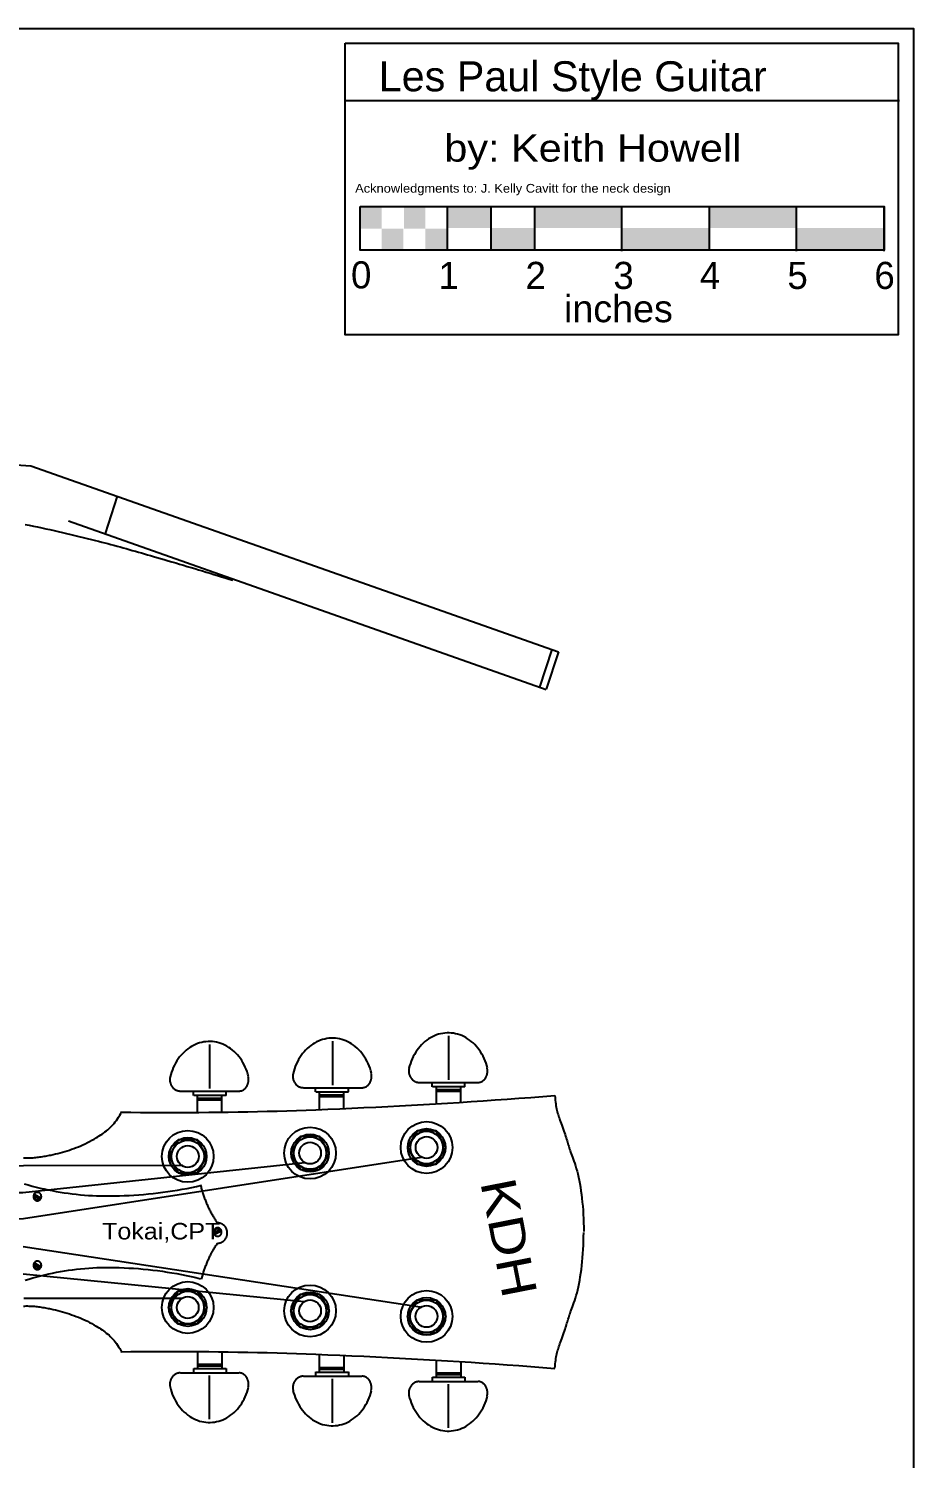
# Model space of a CAD drawing. Extents: x 38 to 1158, y 110 to 906.
# Drawn here: x 900.5 to 1158.1, y 490.2 to 906.1 of the extents above; entities that cross this region are included whole.
import ezdxf
from ezdxf.enums import TextEntityAlignment as Align

# ---------------------------------------------------------------- set-up
doc = ezdxf.new("R2010")
doc.units = 0
for name, color, linetype in [('Body', 7, 'CONTINUOUS'), ('BORDER', 7, 'CONTINUOUS'), ('NECK', 7, 'CONTINUOUS')]:
    doc.layers.add(name, color=color, linetype=linetype)

# ---------------------------------------------------------------- blocks, each defined once
blk = doc.blocks.new('*E43')
at = {"layer": 'NECK', "color": 7, "linetype": 'CONTINUOUS'}
blk.add_lwpolyline([(933.915959, 282.367374), (934.307107, 282.350897), (934.700103, 282.342326), (935.094742, 282.341352), (935.490819, 282.347667), (935.888128, 282.360963), (936.286464, 282.380933), (936.685621, 282.407268), (937.085395, 282.439661), (937.48558, 282.477803), (937.88597, 282.521387), (938.28636, 282.570105), (938.686545, 282.623648), (939.08632, 282.681708), (939.485478, 282.743979), (939.883816, 282.810151), (940.281127, 282.879917), (940.677206, 282.952969), (941.071848, 283.028998), (941.464847, 283.107698), (941.855999, 283.188759), (942.53943, 283.337111), (943.220701, 283.494183), (943.899767, 283.660318), (944.576585, 283.83586), (945.25111, 284.021152), (945.923298, 284.216536), (946.593106, 284.422357), (947.260488, 284.638957), (947.925402, 284.866679), (948.587802, 285.105867), (949.247646, 285.356864), (949.904888, 285.620013), (950.559485, 285.895657), (951.211393, 286.18414), (951.860568, 286.485804), (952.506965, 286.800993), (953.15054, 287.13005), (953.791251, 287.473319), (954.429051, 287.831142), (955.063898, 288.203862), (955.506927, 288.472957), (955.943469, 288.745372), (956.373361, 289.022567), (956.796438, 289.306002), (957.212537, 289.597137), (957.621494, 289.897431), (958.023147, 290.208345), (958.417331, 290.531338), (958.803882, 290.86787), (959.182638, 291.2194), (959.553434, 291.58739), (959.916108, 291.973298), (960.270494, 292.378584), (960.616431, 292.804709), (960.953754, 293.253131), (961.2823, 293.725312), (961.601904, 294.22271), (961.912404, 294.746786), (962.213637, 295.298999), (962.505437, 295.880809)], dxfattribs=at)
blk = doc.blocks.new('*E44')
at = {"layer": 'NECK', "color": 7, "linetype": 'CONTINUOUS'}
blk.add_lwpolyline([(1088.625607, 300.462385), (1088.670329, 299.791167), (1088.721247, 299.170677), (1088.778644, 298.595678), (1088.842807, 298.060935), (1088.914019, 297.561212), (1088.992566, 297.091271), (1089.078732, 296.645878), (1089.172802, 296.219796), (1089.275061, 295.807788), (1089.385794, 295.404619), (1089.505286, 295.005053), (1089.633821, 294.603853), (1089.771684, 294.195784), (1089.91916, 293.775608), (1090.076535, 293.338091), (1090.244092, 292.877995), (1090.422116, 292.390086), (1090.610893, 291.869125), (1090.810707, 291.309879), (1091.021843, 290.707109), (1091.214234, 290.14642), (1091.391759, 289.619265), (1091.556255, 289.121729), (1091.70956, 288.649897), (1091.853511, 288.199853), (1091.989945, 287.767682), (1092.120701, 287.34947), (1092.247614, 286.9413), (1092.372523, 286.539259), (1092.497265, 286.13943), (1092.623677, 285.737899), (1092.753597, 285.33075), (1092.888862, 284.914069), (1093.03131, 284.48394), (1093.182777, 284.036448), (1093.345101, 283.567678), (1093.52012, 283.073714), (1093.709671, 282.550643), (1093.915591, 281.994548), (1094.139718, 281.401514), (1094.371217, 280.76157), (1094.598604, 280.065989), (1094.820993, 279.317315), (1095.037497, 278.518094), (1095.247227, 277.670869), (1095.449298, 276.778187), (1095.642821, 275.84259), (1095.826909, 274.866625), (1096.000675, 273.852836), (1096.163231, 272.803768), (1096.313691, 271.721965), (1096.451167, 270.609972), (1096.574772, 269.470335), (1096.683618, 268.305597), (1096.776818, 267.118303), (1096.853485, 265.910999), (1096.912732, 264.686228), (1096.953671, 263.446536), (1096.975414, 262.194468), (1096.977076, 260.932568)], dxfattribs=at)
blk = doc.blocks.new('*E45')
at = {"layer": 'NECK', "color": 7, "linetype": 'CONTINUOUS'}
blk.add_lwpolyline([(962.28113, 295.646418), (965.117291, 295.620565), (967.954391, 295.60036), (970.792313, 295.585953), (973.630942, 295.577491), (976.470162, 295.575122), (979.309857, 295.578995), (982.149911, 295.589257), (984.990209, 295.606057), (987.830634, 295.629542), (990.671071, 295.659861), (993.511405, 295.697162), (996.351518, 295.741592), (999.191296, 295.793301), (1002.030622, 295.852436), (1004.869381, 295.919145), (1007.707457, 295.993576), (1010.544733, 296.075878), (1013.381096, 296.166198), (1016.216427, 296.264685), (1019.050612, 296.371486), (1022.52889, 296.511247), (1026.006937, 296.657989), (1029.484734, 296.811712), (1032.962257, 296.972415), (1036.439486, 297.140096), (1039.9164, 297.314753), (1043.392976, 297.496386), (1046.869193, 297.684993), (1050.345031, 297.880573), (1053.820466, 298.083124), (1057.295479, 298.292646), (1060.770047, 298.509137), (1064.244149, 298.732596), (1067.717763, 298.963022), (1071.190869, 299.200412), (1074.663444, 299.444767), (1078.135467, 299.696084), (1081.606916, 299.954362), (1085.077771, 300.219601), (1088.54801, 300.491798)], dxfattribs=at)
blk = doc.blocks.new('*E46')
at = {"layer": 'NECK', "color": 7, "linetype": 'CONTINUOUS'}
blk.add_lwpolyline([(933.909889, 239.242873), (934.301037, 239.259353), (934.694033, 239.267928), (935.088672, 239.268904), (935.484749, 239.26259), (935.882058, 239.249295), (936.280394, 239.229326), (936.679551, 239.20299), (937.079325, 239.170597), (937.479509, 239.132455), (937.879899, 239.08887), (938.280289, 239.040151), (938.680475, 238.986607), (939.080249, 238.928545), (939.479408, 238.866274), (939.877745, 238.8001), (940.275056, 238.730333), (940.671136, 238.65728), (941.065778, 238.58125), (941.458777, 238.50255), (941.849929, 238.421488), (942.53336, 238.273136), (943.214631, 238.116064), (943.893697, 237.949928), (944.570515, 237.774387), (945.24504, 237.589095), (945.917228, 237.393711), (946.587035, 237.187891), (947.254418, 236.971292), (947.919331, 236.74357), (948.581732, 236.504383), (949.241575, 236.253387), (949.898817, 235.99024), (950.553414, 235.714597), (951.205322, 235.426116), (951.854497, 235.124454), (952.500894, 234.809267), (953.144469, 234.480212), (953.78518, 234.136947), (954.42298, 233.779127), (955.057827, 233.40641), (955.500859, 233.137316), (955.937403, 232.864901), (956.367295, 232.587705), (956.790373, 232.304269), (957.206473, 232.013134), (957.615431, 231.712838), (958.017084, 231.401923), (958.411267, 231.078928), (958.797819, 230.742394), (959.176574, 230.390862), (959.547369, 230.02287), (959.910042, 229.63696), (960.264428, 229.231671), (960.610364, 228.805545), (960.947686, 228.357121), (961.276231, 227.884939), (961.595835, 227.387539), (961.906335, 226.863462), (962.207567, 226.311249), (962.499367, 225.729438)], dxfattribs=at)
blk = doc.blocks.new('*E47')
at = {"layer": 'NECK', "color": 7, "linetype": 'CONTINUOUS'}
blk.add_lwpolyline([(1088.619536, 221.147888), (1088.664258, 221.819102), (1088.715176, 222.439589), (1088.772573, 223.014585), (1088.836735, 223.549326), (1088.907947, 224.049047), (1088.986494, 224.518986), (1089.072659, 224.964378), (1089.166729, 225.390459), (1089.268988, 225.802466), (1089.37972, 226.205634), (1089.49921, 226.605201), (1089.627744, 227.006401), (1089.765606, 227.414472), (1089.913081, 227.834648), (1090.070453, 228.272167), (1090.238008, 228.732265), (1090.41603, 229.220177), (1090.604804, 229.741141), (1090.804615, 230.300391), (1091.015747, 230.903164), (1091.208134, 231.463852), (1091.385655, 231.991005), (1091.55015, 232.48854), (1091.703454, 232.960371), (1091.847405, 233.410414), (1091.98384, 233.842583), (1092.114597, 234.260794), (1092.241512, 234.668961), (1092.366424, 235.071001), (1092.491169, 235.470828), (1092.617585, 235.872358), (1092.747508, 236.279505), (1092.882776, 236.696185), (1093.025227, 237.126313), (1093.176697, 237.573803), (1093.339025, 238.042572), (1093.514046, 238.536535), (1093.703599, 239.059606), (1093.90952, 239.6157), (1094.133647, 240.208734), (1094.365145, 240.848678), (1094.592533, 241.544259), (1094.814922, 242.292932), (1095.031426, 243.092154), (1095.241156, 243.939378), (1095.443227, 244.832061), (1095.636749, 245.767657), (1095.820837, 246.743622), (1095.994603, 247.757411), (1096.15716, 248.806479), (1096.30762, 249.888282), (1096.445096, 251.000275), (1096.568701, 252.139913), (1096.677547, 253.304651), (1096.770747, 254.491944), (1096.847414, 255.699249), (1096.906661, 256.924019), (1096.9476, 258.163711), (1096.969343, 259.415779), (1096.971005, 260.677679)], dxfattribs=at)
blk = doc.blocks.new('*E48')
at = {"layer": 'NECK', "color": 7, "linetype": 'CONTINUOUS'}
blk.add_lwpolyline([(962.275059, 225.963829), (965.11122, 225.989682), (967.94832, 226.009887), (970.786242, 226.024295), (973.624871, 226.032758), (976.464091, 226.035128), (979.303787, 226.031257), (982.143841, 226.020996), (984.984139, 226.004198), (987.824564, 225.980714), (990.665001, 225.950396), (993.505335, 225.913096), (996.345448, 225.868666), (999.185226, 225.816958), (1002.024552, 225.757823), (1004.863311, 225.691113), (1007.701387, 225.616681), (1010.538663, 225.534378), (1013.375026, 225.444055), (1016.210357, 225.345566), (1019.044542, 225.238761), (1022.522819, 225.098996), (1026.000867, 224.95225), (1029.478663, 224.798524), (1032.956186, 224.63782), (1036.433415, 224.470138), (1039.910328, 224.29548), (1043.386904, 224.113847), (1046.863121, 223.925241), (1050.338957, 223.729662), (1053.814392, 223.527111), (1057.289404, 223.31759), (1060.763971, 223.101101), (1064.238071, 222.877644), (1067.711684, 222.64722), (1071.184787, 222.409831), (1074.65736, 222.165478), (1078.129381, 221.914162), (1081.600827, 221.655884), (1085.071679, 221.390646), (1088.541914, 221.118449)], dxfattribs=at)
blk = doc.blocks.new('*E50')
at = {"layer": 'NECK', "color": 7, "linetype": 'CONTINUOUS'}
blk.add_lwpolyline([(934.128354, 274.822838), (935.273805, 274.490026), (936.423671, 274.173378), (937.577678, 273.872936), (938.735551, 273.588742), (939.897016, 273.320836), (941.0618, 273.06926), (942.229627, 272.834056), (943.400225, 272.615264), (944.573318, 272.412927), (945.748632, 272.227085), (946.925894, 272.05778), (948.104828, 271.905053), (949.285162, 271.768946), (950.466621, 271.6495), (951.64893, 271.546757), (952.831815, 271.460757), (954.015003, 271.391543), (955.198219, 271.339155), (956.381189, 271.303635), (957.563639, 271.285024), (958.976744, 271.281329), (960.390495, 271.294467), (961.80466, 271.324415), (963.21901, 271.371146), (964.633315, 271.434634), (966.047344, 271.514855), (967.460868, 271.611783), (968.873657, 271.725393), (970.28548, 271.855658), (971.696107, 272.002555), (973.105308, 272.166057), (974.512853, 272.346139), (975.918512, 272.542775), (977.322055, 272.755941), (978.723251, 272.98561), (980.121871, 273.231758), (981.517685, 273.494359), (982.910462, 273.773387), (984.299972, 274.068817), (985.685985, 274.380624)], dxfattribs=at)
blk = doc.blocks.new('*E51')
at = {"layer": 'NECK', "color": 7, "linetype": 'CONTINUOUS'}
blk.add_lwpolyline([(985.783064, 247.073566), (985.856099, 247.363343), (985.931642, 247.652524), (986.009682, 247.941075), (986.090207, 248.228964), (986.173207, 248.516156), (986.258668, 248.802618), (986.346581, 249.088314), (986.436933, 249.373213), (986.529713, 249.657279), (986.624909, 249.94048), (986.72251, 250.222781), (986.822505, 250.504148), (986.924881, 250.784548), (987.029628, 251.063947), (987.136733, 251.34231), (987.246186, 251.619605), (987.357975, 251.895798), (987.472088, 252.170854), (987.588514, 252.444739), (987.707241, 252.717421), (987.820457, 252.971159), (987.936043, 253.223848), (988.053983, 253.475455), (988.174257, 253.725946), (988.296847, 253.975289), (988.421734, 254.22345), (988.5489, 254.470396), (988.678328, 254.716093), (988.809997, 254.96051), (988.94389, 255.203611), (989.079989, 255.445366), (989.218275, 255.685739), (989.35873, 255.924698), (989.501335, 256.162209), (989.646071, 256.398241), (989.792922, 256.632758), (989.941867, 256.865729), (990.092889, 257.09712), (990.245969, 257.326898), (990.401089, 257.555029)], dxfattribs=at)
blk = doc.blocks.new('*E52')
at = {"layer": 'NECK', "color": 7, "linetype": 'CONTINUOUS'}
blk.add_lwpolyline([(934.370695, 246.749437), (935.504689, 247.100115), (936.643055, 247.433761), (937.785519, 247.750332), (938.931811, 248.049782), (940.08166, 248.332069), (941.234793, 248.59715), (942.390941, 248.84498), (943.54983, 249.075516), (944.71119, 249.288714), (945.874749, 249.484531), (947.040236, 249.662923), (948.20738, 249.823847), (949.375908, 249.967259), (950.54555, 250.093115), (951.716035, 250.201372), (952.88709, 250.291986), (954.058444, 250.364913), (955.229826, 250.420111), (956.400965, 250.457535), (957.571589, 250.477141), (958.970559, 250.481031), (960.370168, 250.467185), (961.770187, 250.435628), (963.170389, 250.386388), (964.570547, 250.319492), (965.970432, 250.234965), (967.369817, 250.132836), (968.768473, 250.013129), (970.166173, 249.875873), (971.56269, 249.721094), (972.957795, 249.548818), (974.35126, 249.359073), (975.742859, 249.151884), (977.132362, 248.927279), (978.519542, 248.685285), (979.904172, 248.425927), (981.286024, 248.149233), (982.664869, 247.855229), (984.04048, 247.543943), (985.41263, 247.2154)], dxfattribs=at)
blk = doc.blocks.new('*E53')
at = {"layer": 'NECK', "color": 7, "linetype": 'CONTINUOUS'}
blk.add_lwpolyline([(985.422867, 274.448467), (985.500445, 274.143877), (985.580687, 273.839912), (985.663582, 273.536608), (985.749116, 273.234001), (985.837278, 272.932127), (985.928055, 272.63102), (986.021436, 272.330717), (986.117407, 272.031252), (986.215957, 271.732662), (986.317073, 271.434982), (986.420744, 271.138247), (986.526957, 270.842494), (986.635699, 270.547757), (986.746959, 270.254071), (986.860725, 269.961474), (986.976983, 269.669999), (987.095722, 269.379684), (987.21693, 269.090562), (987.340595, 268.80267), (987.466703, 268.516043), (987.586956, 268.249331), (987.709728, 267.983722), (987.834999, 267.719251), (987.96275, 267.455953), (988.092962, 267.193862), (988.225613, 266.933014), (988.360686, 266.673443), (988.49816, 266.415184), (988.638016, 266.158273), (988.780234, 265.902743), (988.924795, 265.64863), (989.07168, 265.395969), (989.220867, 265.144793), (989.372339, 264.89514), (989.526075, 264.647042), (989.682056, 264.400535), (989.840263, 264.155654), (990.000675, 263.912434), (990.163273, 263.670909), (990.328038, 263.431115)], dxfattribs=at)
blk = doc.blocks.new('*G85')
at = {"layer": 'NECK', "color": 7, "linetype": 'CONTINUOUS'}
for p, q in [((988.978619, 611.524907), (988.978619, 598.752822)), ((1022.731485, 613.056273), (1022.731485, 600.284213)), ((953.182094, 610.546677), (953.182094, 597.774592)), ((1014.264726, 599.507964), (1031.266724, 599.507964)), ((1018.043611, 598.294403), (1018.043611, 599.654725)), ((1027.565969, 598.294403), (1027.565969, 599.654725)), ((944.715309, 596.998368), (961.717307, 596.998368)), ((948.492416, 595.777669), (948.492416, 597.137992)), ((948.590816, 595.802358), (958.0148, 595.802358)), ((949.728609, 594.946327), (956.81371, 594.946327)), ((949.729599, 590.964522), (949.729599, 595.759762)), ((956.818816, 590.964522), (956.818816, 595.82565)), ((958.0148, 595.777669), (958.0148, 597.137992)), ((980.511834, 597.976598), (997.513832, 597.976598)), ((984.093132, 596.755874), (984.093132, 598.116222)), ((984.191532, 596.780588), (993.615516, 596.780588)), ((985.166155, 591.55591), (985.166155, 596.752013)), ((985.166181, 595.471117), (992.338734, 595.471117)), ((985.209894, 595.924557), (992.338734, 595.924557)), ((992.338734, 592.147298), (992.338734, 596.857703)), ((993.615516, 596.755874), (993.615516, 598.116222)), ((1018.14201, 598.319117), (1027.565969, 598.319117)), ((1019.225117, 593.3301), (1019.225117, 598.314316)), ((1019.225117, 597.463086), (1026.397696, 597.463086)), ((1019.225117, 597.009645), (1026.353957, 597.009645)), ((1026.353957, 593.724359), (1026.353957, 598.254195)), ((949.728609, 594.492886), (956.81371, 594.492886)), ((901.8903, 566.604855), (903.958723, 565.522053)), ((902.200561, 567.037976), (904.268984, 565.846893)), ((954.367817, 555.734315), (956.436241, 556.817701)), ((954.678078, 555.300966), (956.746502, 556.492683)), ((898.967445, 551.761933), (1014.486899, 534.217188)), ((901.8903, 546.59095), (903.958723, 545.508148)), ((902.200561, 547.024071), (904.268984, 545.832989)), ((898.967445, 543.876655), (980.777289, 535.794248)), ((899.164575, 536.779895), (945.293489, 536.779895)), ((949.723529, 521.102152), (949.723529, 516.306911)), ((956.812745, 521.102152), (956.812745, 516.241049)), ((985.160085, 520.510764), (985.160085, 515.31466)), ((948.486346, 516.28903), (948.486346, 514.928682)), ((948.584745, 516.264315), (958.008729, 516.264315)), ((949.722538, 517.573787), (956.80764, 517.573787)), ((949.722538, 517.120346), (956.80764, 517.120346)), ((958.008729, 516.28903), (958.008729, 514.928682)), ((985.16011, 516.595557), (992.332664, 516.595557)), ((985.203824, 516.142116), (992.332664, 516.142116)), ((992.332664, 519.919375), (992.332664, 515.208971)), ((1019.219046, 518.736574), (1019.219046, 513.752357)), ((1026.347887, 518.342315), (1026.347887, 513.812479)), ((944.709239, 515.068306), (961.711237, 515.068306)), ((953.176024, 501.519996), (953.176024, 514.292082)), ((980.505763, 514.090101), (997.507761, 514.090101)), ((984.087062, 515.310799), (984.087062, 513.950452)), ((984.185461, 515.286085), (993.609446, 515.286085)), ((988.972523, 500.541766), (988.972523, 513.313851)), ((993.609446, 515.310799), (993.609446, 513.950452)), ((1014.25863, 512.558709), (1031.260628, 512.558709)), ((1018.03754, 513.772271), (1018.03754, 512.411948)), ((1018.135914, 513.747556), (1027.559898, 513.747556)), ((1019.219046, 515.057053), (1026.347887, 515.057053)), ((1019.219046, 514.603587), (1026.3916, 514.603587)), ((1022.725415, 499.0104), (1022.725415, 511.78246)), ((1027.559898, 513.772271), (1027.559898, 512.411948))]:
    blk.add_line(p, q, dxfattribs=at)
for points in [[(1000.361395, 602.240724), (1000.163106, 602.953081), (999.934344, 603.651994), (999.675732, 604.335565), (999.387971, 605.001935), (999.071844, 605.649295), (998.72821, 606.275886), (998.358002, 606.880004), (997.962226, 607.460009), (997.541957, 608.014325), (997.098338, 608.541445), (996.632574, 609.039937), (996.14593, 609.508448), (995.639728, 609.945703), (995.115345, 610.350515), (994.574204, 610.721784), (994.017776, 611.058501), (993.447573, 611.359751), (992.865144, 611.624716), (992.272071, 611.852676), (991.669967, 612.043012), (991.060467, 612.195205), (990.445227, 612.308844), (989.825919, 612.383618), (989.204225, 612.419325), (988.581834, 612.415869), (987.960439, 612.373257), (987.341727, 612.291606), (986.727378, 612.171138), (986.119064, 612.01218), (985.518435, 611.815165), (984.927125, 611.580626), (984.346739, 611.309203), (983.778855, 611.001631), (983.225017, 610.658747), (982.686727, 610.281483), (982.16545, 609.870863), (981.662601, 609.428003), (981.179548, 608.954107), (980.717601, 608.450462), (980.278017, 607.918436), (979.86199, 607.359475), (979.47065, 606.775098), (979.10506, 606.166893), (978.766214, 605.536512), (978.455033, 604.885668), (978.172362, 604.216129), (977.918968, 603.529715), (977.695542, 602.82829), (977.502689, 602.11376)], [(1034.114287, 603.77209), (1033.915998, 604.484447), (1033.687236, 605.18336), (1033.428624, 605.866931), (1033.140863, 606.533301), (1032.824736, 607.180661), (1032.481102, 607.807252), (1032.110894, 608.41137), (1031.715118, 608.991375), (1031.294849, 609.545691), (1030.85123, 610.072811), (1030.385466, 610.571303), (1029.898822, 611.039814), (1029.39262, 611.477069), (1028.868237, 611.881881), (1028.327096, 612.25315), (1027.770668, 612.589867), (1027.200465, 612.891117), (1026.618036, 613.156082), (1026.024963, 613.384042), (1025.422859, 613.574378), (1024.813359, 613.726571), (1024.198119, 613.84021), (1023.578811, 613.914984), (1022.957117, 613.950691), (1022.334726, 613.947235), (1021.713331, 613.904623), (1021.094619, 613.822972), (1020.48027, 613.702504), (1019.871956, 613.543546), (1019.271327, 613.346531), (1018.680017, 613.111992), (1018.099631, 612.840569), (1017.531747, 612.532997), (1016.977909, 612.190113), (1016.439619, 611.812849), (1015.918342, 611.402229), (1015.415493, 610.959369), (1014.93244, 610.485473), (1014.470493, 609.981828), (1014.030909, 609.449802), (1013.614882, 608.890841), (1013.223542, 608.306464), (1012.857952, 607.698259), (1012.519106, 607.067878), (1012.207925, 606.417034), (1011.925254, 605.747495), (1011.67186, 605.061081), (1011.448434, 604.359656), (1011.255581, 603.645126)], [(964.56487, 601.262494), (964.366581, 601.974851), (964.137819, 602.673764), (963.879207, 603.357335), (963.591446, 604.023705), (963.275319, 604.671065), (962.931685, 605.297656), (962.561477, 605.901774), (962.165701, 606.481779), (961.745432, 607.036095), (961.301813, 607.563215), (960.836049, 608.061707), (960.349405, 608.530218), (959.843203, 608.967473), (959.31882, 609.372285), (958.777679, 609.743554), (958.221251, 610.080271), (957.651048, 610.381521), (957.068619, 610.646486), (956.475546, 610.874446), (955.873442, 611.064782), (955.263942, 611.216975), (954.648702, 611.330614), (954.029394, 611.405388), (953.4077, 611.441095), (952.785309, 611.437639), (952.163914, 611.395027), (951.545202, 611.313376), (950.930853, 611.192908), (950.322539, 611.03395), (949.72191, 610.836935), (949.1306, 610.602396), (948.550214, 610.330973), (947.98233, 610.023401), (947.428492, 609.680517), (946.890202, 609.303253), (946.368925, 608.892633), (945.866076, 608.449773), (945.383023, 607.975877), (944.921076, 607.472232), (944.481492, 606.940206), (944.065465, 606.381245), (943.674125, 605.796868), (943.308535, 605.188663), (942.969689, 604.558282), (942.658508, 603.907438), (942.375837, 603.237899), (942.122443, 602.551485), (941.899017, 601.85006), (941.706164, 601.13553)], [(1011.298568, 603.706252), (1011.261574, 603.538024), (1011.232732, 603.367924), (1011.212121, 603.196419), (1011.199798, 603.023978), (1011.195795, 602.851073), (1011.200124, 602.678177), (1011.212774, 602.505764), (1011.233709, 602.334305), (1011.262872, 602.16427), (1011.300183, 601.996124), (1011.345541, 601.830328), (1011.398821, 601.667336), (1011.459877, 601.507593), (1011.528542, 601.351537), (1011.604628, 601.199595), (1011.687927, 601.052182), (1011.778211, 600.909704), (1011.875233, 600.772549), (1011.978727, 600.641092), (1012.088409, 600.515695), (1012.203981, 600.396699), (1012.325124, 600.284432), (1012.451508, 600.179199), (1012.582787, 600.08129), (1012.718601, 599.990972), (1012.858578, 599.908492), (1013.002336, 599.834076), (1013.14948, 599.767928), (1013.299609, 599.710229), (1013.452311, 599.661137), (1013.607168, 599.620786), (1013.763756, 599.589287), (1013.921647, 599.566726), (1014.080408, 599.553165), (1014.239605, 599.54864)], [(1031.376934, 599.53914), (1031.520128, 599.543665), (1031.66293, 599.557226), (1031.804949, 599.579787), (1031.945797, 599.611286), (1032.085088, 599.651637), (1032.22244, 599.700729), (1032.357477, 599.758428), (1032.489831, 599.824576), (1032.619138, 599.898992), (1032.745045, 599.981471), (1032.867207, 600.07179), (1032.985289, 600.169699), (1033.098969, 600.274932), (1033.207935, 600.387199), (1033.311889, 600.506195), (1033.410546, 600.631592), (1033.503636, 600.763049), (1033.590905, 600.900204), (1033.672114, 601.042682), (1033.747039, 601.190095), (1033.815477, 601.342037), (1033.87724, 601.498093), (1033.932159, 601.657836), (1033.980083, 601.820828), (1034.020881, 601.986624), (1034.054442, 602.15477), (1034.080674, 602.324805), (1034.099504, 602.496264), (1034.110882, 602.668677), (1034.114776, 602.841573), (1034.111176, 603.014478), (1034.100091, 603.186919), (1034.081552, 603.358424), (1034.05561, 603.528524), (1034.022334, 603.696752)], [(941.749152, 601.196656), (941.712158, 601.028428), (941.683316, 600.858328), (941.662705, 600.686823), (941.650382, 600.514382), (941.646379, 600.341477), (941.650708, 600.168581), (941.663358, 599.996168), (941.684293, 599.824709), (941.713456, 599.654674), (941.750767, 599.486528), (941.796125, 599.320732), (941.849405, 599.15774), (941.910461, 598.997997), (941.979126, 598.841941), (942.055212, 598.689999), (942.138511, 598.542586), (942.228795, 598.400108), (942.325817, 598.262953), (942.429311, 598.131496), (942.538993, 598.006099), (942.654565, 597.887103), (942.775708, 597.774836), (942.902092, 597.669603), (943.033371, 597.571694), (943.169185, 597.481376), (943.309162, 597.398896), (943.45292, 597.32448), (943.600064, 597.258332), (943.750193, 597.200633), (943.902895, 597.151541), (944.057752, 597.11119), (944.21434, 597.079691), (944.372231, 597.05713), (944.530992, 597.043569), (944.690189, 597.039044)], [(961.827543, 597.029519), (961.970737, 597.034044), (962.113539, 597.047605), (962.255558, 597.070166), (962.396406, 597.101665), (962.535697, 597.142016), (962.673049, 597.191108), (962.808086, 597.248807), (962.94044, 597.314955), (963.069747, 597.389371), (963.195654, 597.47185), (963.317816, 597.562169), (963.435898, 597.660078), (963.549578, 597.765311), (963.658544, 597.877578), (963.762498, 597.996574), (963.861155, 598.121971), (963.954245, 598.253428), (964.041514, 598.390583), (964.122723, 598.533061), (964.197648, 598.680474), (964.266086, 598.832416), (964.327849, 598.988472), (964.382768, 599.148215), (964.430692, 599.311207), (964.47149, 599.477003), (964.505051, 599.645149), (964.531283, 599.815184), (964.550113, 599.986643), (964.561491, 600.159056), (964.565385, 600.331952), (964.561785, 600.504857), (964.5507, 600.677298), (964.532161, 600.848803), (964.506219, 601.018903), (964.472943, 601.187131)], [(977.545676, 602.174886), (977.508682, 602.006658), (977.47984, 601.836558), (977.459229, 601.665053), (977.446906, 601.492612), (977.442903, 601.319707), (977.447232, 601.146811), (977.459882, 600.974398), (977.480817, 600.802939), (977.50998, 600.632904), (977.547291, 600.464758), (977.592649, 600.298962), (977.645929, 600.13597), (977.706985, 599.976227), (977.77565, 599.820171), (977.851736, 599.668229), (977.935035, 599.520816), (978.025319, 599.378338), (978.122341, 599.241183), (978.225835, 599.109726), (978.335517, 598.984329), (978.451089, 598.865333), (978.572232, 598.753066), (978.698616, 598.647833), (978.829895, 598.549924), (978.965709, 598.459606), (979.105686, 598.377126), (979.249444, 598.30271), (979.396588, 598.236562), (979.546717, 598.178863), (979.699419, 598.129771), (979.854276, 598.08942), (980.010864, 598.057921), (980.168755, 598.03536), (980.327516, 598.021799), (980.486713, 598.017274)], [(997.624043, 598.007749), (997.767237, 598.012274), (997.910039, 598.025835), (998.052058, 598.048396), (998.192906, 598.079895), (998.332197, 598.120246), (998.469549, 598.169338), (998.604586, 598.227037), (998.73694, 598.293185), (998.866247, 598.367601), (998.992154, 598.45008), (999.114316, 598.540399), (999.232398, 598.638308), (999.346078, 598.743541), (999.455044, 598.855808), (999.558998, 598.974804), (999.657655, 599.100201), (999.750745, 599.231658), (999.838014, 599.368813), (999.919223, 599.511291), (999.994148, 599.658704), (1000.062586, 599.810646), (1000.124349, 599.966702), (1000.179268, 600.126445), (1000.227192, 600.289437), (1000.26799, 600.455233), (1000.301551, 600.623379), (1000.327783, 600.793414), (1000.346613, 600.964873), (1000.357991, 601.137286), (1000.361885, 601.310182), (1000.358285, 601.483087), (1000.3472, 601.655528), (1000.328661, 601.827033), (1000.302719, 601.997133), (1000.269443, 602.165361)], [(893.861715, 567.553697), (898.829422, 567.553697), (980.974419, 576.247609)], [(894.098265, 559.747261), (899.065997, 559.983811), (1014.881158, 577.82467)], [(894.098265, 575.123558), (899.065997, 575.360108), (945.293489, 575.459092)], [(902.102849, 566.280676), (902.109412, 566.230665), (902.118441, 566.181077), (902.12991, 566.132045), (902.143789, 566.0837), (902.16004, 566.036173), (902.17862, 565.989591), (902.199479, 565.944079), (902.222561, 565.899758), (902.247804, 565.856749), (902.27514, 565.815166), (902.304496, 565.77512), (902.335794, 565.73672), (902.368949, 565.700069), (902.403872, 565.665264), (902.44047, 565.632399), (902.478644, 565.601562), (902.518292, 565.572837), (902.559307, 565.546299), (902.60158, 565.522021), (902.644997, 565.500068), (902.689442, 565.480498), (902.734795, 565.463363), (902.780934, 565.448711), (902.827736, 565.43658), (902.875076, 565.427002), (902.922825, 565.420004), (902.970857, 565.415604), (903.019042, 565.413815), (903.067251, 565.41464), (903.115354, 565.418077), (903.163223, 565.424118), (903.210728, 565.432746), (903.257744, 565.443939), (903.304142, 565.457665), (903.3498, 565.473888), (903.394594, 565.492565)], [(955.532382, 552.775118), (955.677578, 552.77743), (955.822466, 552.787595), (955.966659, 552.805586), (956.109773, 552.831356), (956.251425, 552.864835), (956.391237, 552.905934), (956.528836, 552.954543), (956.663855, 553.010532), (956.795932, 553.073753), (956.924716, 553.144035), (957.049863, 553.221193), (957.171037, 553.305018), (957.287917, 553.395288), (957.40019, 553.491763), (957.507556, 553.594183), (957.609728, 553.702276), (957.706434, 553.815753), (957.797416, 553.934311), (957.88243, 554.057634), (957.96125, 554.185392), (958.033665, 554.317244), (958.099481, 554.452839), (958.158524, 554.591814), (958.210636, 554.733799), (958.255677, 554.878413), (958.293527, 555.025272), (958.324085, 555.173982), (958.34727, 555.324147), (958.363019, 555.475367), (958.371291, 555.627237), (958.372064, 555.779351), (958.365334, 555.931305), (958.351122, 556.082691), (958.329463, 556.233106), (958.300417, 556.382149), (958.26406, 556.529421), (958.22049, 556.674529), (958.169823, 556.817086), (958.112195, 556.956711), (958.047759, 557.093032), (957.976687, 557.225684), (957.899169, 557.354313), (957.815412, 557.478576), (957.725639, 557.598142), (957.630091, 557.71269), (957.529022, 557.821915), (957.422703, 557.925526), (957.311416, 558.023246), (957.19546, 558.114813), (957.075143, 558.199985), (956.950787, 558.278532), (956.822724, 558.350246), (956.691296, 558.414934), (956.556854, 558.472425), (956.419756, 558.522565), (956.280369, 558.565219), (956.139065, 558.600275), (955.996221, 558.627638), (955.852218, 558.647235), (955.707442, 558.659014), (955.562278, 558.662944)], [(955.872112, 556.847204), (955.827318, 556.865891), (955.78166, 556.882123), (955.735262, 556.895856), (955.688246, 556.907054), (955.640741, 556.915687), (955.592872, 556.921731), (955.544769, 556.925171), (955.49656, 556.925996), (955.448375, 556.924205), (955.400343, 556.919803), (955.352594, 556.912802), (955.305254, 556.903219), (955.258452, 556.891081), (955.212313, 556.876421), (955.16696, 556.859278), (955.122515, 556.839697), (955.079098, 556.817732), (955.036825, 556.793441), (954.99581, 556.76689), (954.956162, 556.738149), (954.917988, 556.707297), (954.88139, 556.674414), (954.846467, 556.639591), (954.813312, 556.60292), (954.782014, 556.5645), (954.752658, 556.524433), (954.725322, 556.482828), (954.700079, 556.439796), (954.676997, 556.395452), (954.656138, 556.349916), (954.637558, 556.303309), (954.621307, 556.255757), (954.607428, 556.207387), (954.595959, 556.158329), (954.58693, 556.108715), (954.580367, 556.058677)], [(902.102849, 546.266772), (902.109412, 546.216761), (902.118441, 546.167173), (902.12991, 546.118141), (902.143789, 546.069796), (902.16004, 546.022269), (902.17862, 545.975687), (902.199479, 545.930175), (902.222561, 545.885854), (902.247804, 545.842845), (902.27514, 545.801262), (902.304496, 545.761216), (902.335794, 545.722816), (902.368949, 545.686165), (902.403872, 545.65136), (902.44047, 545.618495), (902.478644, 545.587658), (902.518292, 545.558933), (902.559307, 545.532395), (902.60158, 545.508117), (902.644997, 545.486164), (902.689442, 545.466594), (902.734795, 545.449459), (902.780934, 545.434807), (902.827736, 545.422676), (902.875076, 545.413098), (902.922825, 545.4061), (902.970857, 545.4017), (903.019042, 545.399911), (903.067251, 545.400736), (903.115354, 545.404173), (903.163223, 545.410214), (903.210728, 545.418842), (903.257744, 545.430035), (903.304142, 545.443761), (903.3498, 545.459984), (903.394594, 545.478661)], [(944.684118, 515.027629), (944.524921, 515.023105), (944.36616, 515.009543), (944.208269, 514.986982), (944.051681, 514.955483), (943.896824, 514.915132), (943.744122, 514.86604), (943.593994, 514.808341), (943.446849, 514.742193), (943.303091, 514.667778), (943.163114, 514.585298), (943.0273, 514.49498), (942.896021, 514.39707), (942.769637, 514.291838), (942.648494, 514.17957), (942.532922, 514.060574), (942.42324, 513.935177), (942.319746, 513.803721), (942.222724, 513.666566), (942.13244, 513.524087), (942.049141, 513.376675), (941.973055, 513.224733), (941.90439, 513.068676), (941.843334, 512.908933), (941.790054, 512.745941), (941.744696, 512.580145), (941.707385, 512.411999), (941.678222, 512.241964), (941.657287, 512.070506), (941.644637, 511.898092), (941.640308, 511.725196), (941.644311, 511.552291), (941.656634, 511.37985), (941.677245, 511.208345), (941.706087, 511.038246), (941.743081, 510.870017)], [(964.466873, 510.879542), (964.500149, 511.047771), (964.526091, 511.21787), (964.54463, 511.389375), (964.555715, 511.561816), (964.559315, 511.734721), (964.555421, 511.907617), (964.544043, 512.080031), (964.525213, 512.251489), (964.498981, 512.421524), (964.46542, 512.58967), (964.424622, 512.755466), (964.376698, 512.918459), (964.321779, 513.078202), (964.260016, 513.234258), (964.191578, 513.3862), (964.116653, 513.533612), (964.035444, 513.676091), (963.948175, 513.813246), (963.855085, 513.944702), (963.756427, 514.070099), (963.652474, 514.189095), (963.543508, 514.301363), (963.429828, 514.406595), (963.311746, 514.504505), (963.189584, 514.594823), (963.063677, 514.677303), (962.93437, 514.751718), (962.802016, 514.817866), (962.666979, 514.875565), (962.529627, 514.924657), (962.390336, 514.965008), (962.249488, 514.996507), (962.107469, 515.019068), (961.964667, 515.03263), (961.821473, 515.037154)], [(980.480643, 514.049424), (980.321446, 514.0449), (980.162685, 514.031338), (980.004794, 514.008777), (979.848206, 513.977278), (979.693349, 513.936927), (979.540647, 513.887835), (979.390519, 513.830136), (979.243374, 513.763988), (979.099616, 513.689573), (978.959639, 513.607093), (978.823825, 513.516775), (978.692546, 513.418865), (978.566162, 513.313633), (978.445019, 513.201365), (978.329447, 513.082369), (978.219765, 512.956972), (978.116271, 512.825516), (978.019249, 512.688361), (977.928965, 512.545882), (977.845666, 512.39847), (977.76958, 512.246528), (977.700915, 512.090471), (977.639859, 511.930728), (977.586579, 511.767736), (977.541221, 511.60194), (977.50391, 511.433794), (977.474747, 511.263759), (977.453812, 511.092301), (977.441162, 510.919887), (977.436833, 510.746991), (977.440836, 510.574086), (977.453159, 510.401645), (977.47377, 510.23014), (977.502612, 510.060041), (977.539606, 509.891812)], [(1000.263372, 509.901312), (1000.296648, 510.069541), (1000.32259, 510.23964), (1000.341129, 510.411145), (1000.352214, 510.583586), (1000.355814, 510.756491), (1000.35192, 510.929387), (1000.340542, 511.101801), (1000.321712, 511.273259), (1000.29548, 511.443294), (1000.261919, 511.61144), (1000.221121, 511.777236), (1000.173197, 511.940229), (1000.118278, 512.099972), (1000.056515, 512.256028), (999.988077, 512.40797), (999.913152, 512.555382), (999.831943, 512.697861), (999.744674, 512.835016), (999.651584, 512.966472), (999.552926, 513.091869), (999.448973, 513.210865), (999.340007, 513.323133), (999.226327, 513.428365), (999.108245, 513.526275), (998.986083, 513.616593), (998.860176, 513.699073), (998.730869, 513.773488), (998.598515, 513.839636), (998.463478, 513.897335), (998.326126, 513.946427), (998.186835, 513.986778), (998.045987, 514.018277), (997.903968, 514.040838), (997.761166, 514.0544), (997.617972, 514.058924)], [(1014.233509, 512.518033), (1014.074312, 512.513509), (1013.915551, 512.499947), (1013.75766, 512.477386), (1013.601072, 512.445887), (1013.446215, 512.405536), (1013.293513, 512.356444), (1013.143385, 512.298745), (1012.99624, 512.232597), (1012.852482, 512.158182), (1012.712505, 512.075702), (1012.576691, 511.985384), (1012.445412, 511.887474), (1012.319028, 511.782242), (1012.197885, 511.669974), (1012.082313, 511.550978), (1011.972631, 511.425581), (1011.869137, 511.294125), (1011.772115, 511.15697), (1011.681831, 511.014491), (1011.598532, 510.867079), (1011.522446, 510.715137), (1011.453781, 510.55908), (1011.392725, 510.399337), (1011.339445, 510.236345), (1011.294087, 510.070549), (1011.256776, 509.902403), (1011.227613, 509.732368), (1011.206678, 509.56091), (1011.194028, 509.388496), (1011.189699, 509.2156), (1011.193702, 509.042695), (1011.206025, 508.870254), (1011.226636, 508.698749), (1011.255478, 508.52865), (1011.292472, 508.360421)], [(1034.016264, 508.369946), (1034.04954, 508.538175), (1034.075482, 508.708274), (1034.094021, 508.879779), (1034.105106, 509.05222), (1034.108706, 509.225125), (1034.104812, 509.398021), (1034.093434, 509.570435), (1034.074604, 509.741893), (1034.048372, 509.911928), (1034.014811, 510.080074), (1033.974013, 510.24587), (1033.926089, 510.408863), (1033.87117, 510.568606), (1033.809407, 510.724662), (1033.740969, 510.876604), (1033.666044, 511.024016), (1033.584835, 511.166495), (1033.497566, 511.30365), (1033.404476, 511.435106), (1033.305818, 511.560503), (1033.201865, 511.679499), (1033.092899, 511.791767), (1032.979219, 511.896999), (1032.861137, 511.994909), (1032.738975, 512.085227), (1032.613068, 512.167707), (1032.483761, 512.242122), (1032.351407, 512.30827), (1032.21637, 512.365969), (1032.079018, 512.415061), (1031.939727, 512.455412), (1031.798879, 512.486911), (1031.65686, 512.509472), (1031.514058, 512.523034), (1031.370864, 512.527558)], [(941.700094, 510.931143), (941.892947, 510.216613), (942.116373, 509.515189), (942.369767, 508.828774), (942.652438, 508.159235), (942.963619, 507.508391), (943.302465, 506.87801), (943.668055, 506.269805), (944.059395, 505.685428), (944.475422, 505.126467), (944.915006, 504.594442), (945.376953, 504.090796), (945.860006, 503.6169), (946.362855, 503.17404), (946.884132, 502.763421), (947.422422, 502.386156), (947.97626, 502.043272), (948.544144, 501.735701), (949.12453, 501.464277), (949.71584, 501.229739), (950.316469, 501.032723), (950.924783, 500.873765), (951.539132, 500.753297), (952.157844, 500.671646), (952.779239, 500.629035), (953.40163, 500.625578), (954.023324, 500.661285), (954.642632, 500.736059), (955.257872, 500.849698), (955.867372, 501.001892), (956.469476, 501.192227), (957.062549, 501.420187), (957.644978, 501.685152), (958.215181, 501.986402), (958.771609, 502.32312), (959.31275, 502.694388), (959.837133, 503.0992), (960.343335, 503.536456), (960.829979, 504.004966), (961.295743, 504.503458), (961.739362, 505.030579), (962.159631, 505.584894), (962.555407, 506.164899), (962.925615, 506.769018), (963.269249, 507.395608), (963.585376, 508.042968), (963.873137, 508.709339), (964.131749, 509.392909), (964.360511, 510.091822), (964.5588, 510.804179)], [(977.496618, 509.952938), (977.689471, 509.238408), (977.912897, 508.536984), (978.166291, 507.850569), (978.448962, 507.18103), (978.760143, 506.530186), (979.098989, 505.899805), (979.464579, 505.2916), (979.855919, 504.707223), (980.271946, 504.148262), (980.71153, 503.616237), (981.173477, 503.112591), (981.65653, 502.638695), (982.159379, 502.195835), (982.680656, 501.785216), (983.218946, 501.407951), (983.772784, 501.065067), (984.340668, 500.757496), (984.921054, 500.486072), (985.512364, 500.251534), (986.112993, 500.054518), (986.721307, 499.89556), (987.335656, 499.775092), (987.954368, 499.693441), (988.575763, 499.65083), (989.198154, 499.647373), (989.819848, 499.68308), (990.439156, 499.757854), (991.054396, 499.871493), (991.663896, 500.023687), (992.266, 500.214022), (992.859073, 500.441982), (993.441502, 500.706947), (994.011705, 501.008197), (994.568133, 501.344915), (995.109274, 501.716183), (995.633657, 502.120995), (996.139859, 502.558251), (996.626503, 503.026761), (997.092267, 503.525253), (997.535886, 504.052374), (997.956155, 504.606689), (998.351931, 505.186694), (998.722139, 505.790813), (999.065773, 506.417403), (999.3819, 507.064763), (999.669661, 507.731134), (999.928273, 508.414704), (1000.157035, 509.113617), (1000.355324, 509.825974)], [(1011.24951, 508.421547), (1011.442363, 507.707017), (1011.665789, 507.005593), (1011.919183, 506.319178), (1012.201854, 505.649639), (1012.513035, 504.998795), (1012.851881, 504.368414), (1013.217471, 503.760209), (1013.608811, 503.175832), (1014.024838, 502.616871), (1014.464422, 502.084846), (1014.926369, 501.5812), (1015.409422, 501.107304), (1015.912271, 500.664444), (1016.433548, 500.253825), (1016.971838, 499.87656), (1017.525676, 499.533676), (1018.09356, 499.226105), (1018.673946, 498.954681), (1019.265256, 498.720143), (1019.865885, 498.523127), (1020.474199, 498.364169), (1021.088548, 498.243701), (1021.70726, 498.16205), (1022.328655, 498.119439), (1022.951046, 498.115982), (1023.57274, 498.151689), (1024.192048, 498.226463), (1024.807288, 498.340102), (1025.416788, 498.492296), (1026.018892, 498.682631), (1026.611965, 498.910591), (1027.194394, 499.175556), (1027.764597, 499.476806), (1028.321025, 499.813524), (1028.862166, 500.184792), (1029.386549, 500.589604), (1029.892751, 501.02686), (1030.379395, 501.49537), (1030.845159, 501.993862), (1031.288778, 502.520983), (1031.709047, 503.075298), (1032.104823, 503.655303), (1032.475031, 504.259422), (1032.818665, 504.886012), (1033.134792, 505.533372), (1033.422553, 506.199743), (1033.681165, 506.883313), (1033.909927, 507.582226), (1034.108216, 508.294583)]]:
    blk.add_lwpolyline(points, dxfattribs=at)
for points in [[(952.429772, 578.009785), (949.648472, 582.827149), (944.085872, 582.827149), (941.304572, 578.009785), (944.085872, 573.192446), (949.648472, 573.192446), (952.429772, 578.009785), (952.429772, 578.009785)], [(988.030488, 578.988015), (985.249188, 583.805379), (979.686588, 583.805379), (976.905288, 578.988015), (979.686588, 574.170677), (985.249188, 574.170677), (988.030488, 578.988015), (988.030488, 578.988015)], [(1021.946676, 580.603125), (1019.165376, 585.420464), (1013.602776, 585.420464), (1010.821476, 580.603125), (1013.602776, 575.785761), (1019.165376, 575.785761), (1021.946676, 580.603125), (1021.946676, 580.603125)], [(904.249724, 566.334167), (904.24812, 566.398281), (904.243314, 566.46222), (904.235318, 566.525807), (904.224155, 566.588869), (904.209854, 566.651234), (904.192456, 566.712729), (904.172008, 566.773186), (904.148566, 566.832441), (904.122194, 566.890329), (904.092964, 566.946693), (904.060957, 567.001378), (904.02626, 567.054235), (903.988969, 567.105117), (903.949185, 567.153887), (903.907018, 567.20041), (903.862584, 567.244558), (903.816003, 567.286212), (903.767404, 567.325255), (903.71692, 567.361582), (903.664689, 567.395094), (903.610855, 567.425697), (903.555565, 567.453308), (903.49897, 567.477852), (903.441226, 567.499261), (903.382491, 567.517477), (903.322926, 567.532449), (903.262694, 567.544137), (903.20196, 567.552509), (903.140891, 567.557541), (903.079655, 567.55922), (903.018418, 567.557541), (902.957349, 567.552509), (902.896616, 567.544137), (902.836384, 567.532449), (902.776819, 567.517477), (902.718084, 567.499261), (902.66034, 567.477852), (902.603745, 567.453308), (902.548455, 567.425697), (902.49462, 567.395094), (902.44239, 567.361582), (902.391906, 567.325255), (902.343307, 567.286212), (902.296726, 567.244558), (902.252291, 567.20041), (902.210124, 567.153887), (902.17034, 567.105117), (902.133049, 567.054235), (902.098352, 567.001378), (902.066345, 566.946693), (902.037116, 566.890329), (902.010744, 566.832441), (901.987301, 566.773186), (901.966853, 566.712729), (901.949455, 566.651234), (901.935155, 566.588869), (901.923991, 566.525807), (901.915996, 566.46222), (901.911189, 566.398281), (901.909586, 566.334167), (901.911189, 566.270052), (901.915996, 566.206114), (901.923991, 566.142526), (901.935155, 566.079464), (901.949455, 566.0171), (901.966853, 565.955604), (901.987301, 565.895147), (902.010744, 565.835893), (902.037116, 565.778004), (902.066345, 565.72164), (902.098352, 565.666955), (902.133049, 565.614099), (902.17034, 565.563216), (902.210124, 565.514446), (902.252291, 565.467923), (902.296726, 565.423775), (902.343307, 565.382122), (902.391906, 565.343078), (902.44239, 565.306751), (902.49462, 565.27324), (902.548455, 565.242637), (902.603745, 565.215025), (902.66034, 565.190481), (902.718084, 565.169072), (902.776819, 565.150856), (902.836384, 565.135884), (902.896616, 565.124196), (902.957349, 565.115825), (903.018418, 565.110793), (903.079655, 565.109114), (903.140891, 565.110793), (903.20196, 565.115825), (903.262694, 565.124196), (903.322926, 565.135884), (903.382491, 565.150856), (903.441226, 565.169072), (903.49897, 565.190481), (903.555565, 565.215025), (903.610855, 565.242637), (903.664689, 565.27324), (903.71692, 565.306751), (903.767404, 565.343078), (903.816003, 565.382122), (903.862584, 565.423775), (903.907018, 565.467923), (903.949185, 565.514446), (903.988969, 565.563216), (904.02626, 565.614099), (904.060957, 565.666955), (904.092964, 565.72164), (904.122194, 565.778004), (904.148566, 565.835893), (904.172008, 565.895147), (904.192456, 565.955604), (904.209854, 566.0171), (904.224155, 566.079464), (904.235318, 566.142526), (904.243314, 566.206114), (904.24812, 566.270052), (904.249724, 566.334167), (904.249724, 566.334167)], [(956.727216, 556.005155), (956.725612, 556.069303), (956.720806, 556.133275), (956.71281, 556.196896), (956.701647, 556.259992), (956.687347, 556.322389), (956.669948, 556.383917), (956.6495, 556.444406), (956.626058, 556.503692), (956.599686, 556.561611), (956.570456, 556.618004), (956.538449, 556.672719), (956.503752, 556.725603), (956.466461, 556.776512), (956.426677, 556.825308), (956.38451, 556.871855), (956.340076, 556.916027), (956.293495, 556.957702), (956.244896, 556.996767), (956.194412, 557.033113), (956.142181, 557.066642), (956.088347, 557.097261), (956.033057, 557.124887), (955.976462, 557.149444), (955.918718, 557.170864), (955.859983, 557.18909), (955.800418, 557.20407), (955.740186, 557.215764), (955.679452, 557.22414), (955.618383, 557.229175), (955.557147, 557.230854), (955.49591, 557.229175), (955.434841, 557.22414), (955.374108, 557.215764), (955.313876, 557.20407), (955.254311, 557.18909), (955.195576, 557.170864), (955.137832, 557.149444), (955.081237, 557.124887), (955.025947, 557.097261), (954.972112, 557.066642), (954.919882, 557.033113), (954.869398, 556.996767), (954.820799, 556.957702), (954.774218, 556.916027), (954.729783, 556.871855), (954.687616, 556.825308), (954.647832, 556.776512), (954.610541, 556.725603), (954.575844, 556.672719), (954.543837, 556.618004), (954.514608, 556.561611), (954.488236, 556.503692), (954.464793, 556.444406), (954.444345, 556.383917), (954.426947, 556.322389), (954.412647, 556.259992), (954.401483, 556.196896), (954.393488, 556.133275), (954.388681, 556.069303), (954.387078, 556.005155), (954.388681, 555.941006), (954.393488, 555.877034), (954.401483, 555.813413), (954.412647, 555.750317), (954.426947, 555.68792), (954.444345, 555.626393), (954.464793, 555.565903), (954.488236, 555.506618), (954.514608, 555.448699), (954.543837, 555.392305), (954.575844, 555.337591), (954.610541, 555.284706), (954.647832, 555.233797), (954.687616, 555.185001), (954.729783, 555.138454), (954.774218, 555.094282), (954.820799, 555.052607), (954.869398, 555.013543), (954.919882, 554.977196), (954.972112, 554.943668), (955.025947, 554.913048), (955.081237, 554.885422), (955.137832, 554.860865), (955.195576, 554.839445), (955.254311, 554.82122), (955.313876, 554.806239), (955.374108, 554.794545), (955.434841, 554.786169), (955.49591, 554.781135), (955.557147, 554.779455), (955.618383, 554.781135), (955.679452, 554.786169), (955.740186, 554.794545), (955.800418, 554.806239), (955.859983, 554.82122), (955.918718, 554.839445), (955.976462, 554.860865), (956.033057, 554.885422), (956.088347, 554.913048), (956.142181, 554.943668), (956.194412, 554.977196), (956.244896, 555.013543), (956.293495, 555.052607), (956.340076, 555.094282), (956.38451, 555.138454), (956.426677, 555.185001), (956.466461, 555.233797), (956.503752, 555.284706), (956.538449, 555.337591), (956.570456, 555.392305), (956.599686, 555.448699), (956.626058, 555.506618), (956.6495, 555.565903), (956.669948, 555.626393), (956.687347, 555.68792), (956.701647, 555.750317), (956.71281, 555.813413), (956.720806, 555.877034), (956.725612, 555.941006), (956.727216, 556.005155), (956.727216, 556.005155)], [(904.249724, 546.320237), (904.24812, 546.384351), (904.243314, 546.44829), (904.235318, 546.511877), (904.224155, 546.574939), (904.209854, 546.637304), (904.192456, 546.698799), (904.172008, 546.759256), (904.148566, 546.818511), (904.122194, 546.876399), (904.092964, 546.932763), (904.060957, 546.987448), (904.02626, 547.040305), (903.988969, 547.091187), (903.949185, 547.139957), (903.907018, 547.18648), (903.862584, 547.230628), (903.816003, 547.272282), (903.767404, 547.311325), (903.71692, 547.347652), (903.664689, 547.381164), (903.610855, 547.411767), (903.555565, 547.439378), (903.49897, 547.463922), (903.441226, 547.485331), (903.382491, 547.503547), (903.322926, 547.518519), (903.262694, 547.530207), (903.20196, 547.538579), (903.140891, 547.543611), (903.079655, 547.54529), (903.018418, 547.543611), (902.957349, 547.538579), (902.896616, 547.530207), (902.836384, 547.518519), (902.776819, 547.503547), (902.718084, 547.485331), (902.66034, 547.463922), (902.603745, 547.439378), (902.548455, 547.411767), (902.49462, 547.381164), (902.44239, 547.347652), (902.391906, 547.311325), (902.343307, 547.272282), (902.296726, 547.230628), (902.252291, 547.18648), (902.210124, 547.139957), (902.17034, 547.091187), (902.133049, 547.040305), (902.098352, 546.987448), (902.066345, 546.932763), (902.037116, 546.876399), (902.010744, 546.818511), (901.987301, 546.759256), (901.966853, 546.698799), (901.949455, 546.637304), (901.935155, 546.574939), (901.923991, 546.511877), (901.915996, 546.44829), (901.911189, 546.384351), (901.909586, 546.320237), (901.911189, 546.256122), (901.915996, 546.192184), (901.923991, 546.128596), (901.935155, 546.065534), (901.949455, 546.00317), (901.966853, 545.941674), (901.987301, 545.881217), (902.010744, 545.821963), (902.037116, 545.764074), (902.066345, 545.70771), (902.098352, 545.653025), (902.133049, 545.600169), (902.17034, 545.549286), (902.210124, 545.500516), (902.252291, 545.453993), (902.296726, 545.409845), (902.343307, 545.368192), (902.391906, 545.329148), (902.44239, 545.292821), (902.49462, 545.25931), (902.548455, 545.228707), (902.603745, 545.201095), (902.66034, 545.176551), (902.718084, 545.155142), (902.776819, 545.136926), (902.836384, 545.121954), (902.896616, 545.110266), (902.957349, 545.101895), (903.018418, 545.096863), (903.079655, 545.095184), (903.140891, 545.096863), (903.20196, 545.101895), (903.262694, 545.110266), (903.322926, 545.121954), (903.382491, 545.136926), (903.441226, 545.155142), (903.49897, 545.176551), (903.555565, 545.201095), (903.610855, 545.228707), (903.664689, 545.25931), (903.71692, 545.292821), (903.767404, 545.329148), (903.816003, 545.368192), (903.862584, 545.409845), (903.907018, 545.453993), (903.949185, 545.500516), (903.988969, 545.549286), (904.02626, 545.600169), (904.060957, 545.653025), (904.092964, 545.70771), (904.122194, 545.764074), (904.148566, 545.821963), (904.172008, 545.881217), (904.192456, 545.941674), (904.209854, 546.00317), (904.224155, 546.065534), (904.235318, 546.128596), (904.243314, 546.192184), (904.24812, 546.256122), (904.249724, 546.320237), (904.249724, 546.320237)], [(952.423701, 534.056888), (949.642401, 529.239524), (944.079801, 529.239524), (941.298501, 534.056888), (944.079801, 538.874227), (949.642401, 538.874227), (952.423701, 534.056888), (952.423701, 534.056888)], [(988.024417, 533.078658), (985.243117, 528.261294), (979.680517, 528.261294), (976.899217, 533.078658), (979.680517, 537.895997), (985.243117, 537.895997), (988.024417, 533.078658), (988.024417, 533.078658)], [(1021.940606, 531.463548), (1019.159306, 526.64621), (1013.596706, 526.64621), (1010.815406, 531.463548), (1013.596706, 536.280912), (1019.159306, 536.280912), (1021.940606, 531.463548), (1021.940606, 531.463548)]]:
    blk.add_lwpolyline(points, close=True, dxfattribs=at)
for centre, radius in [((1016.384076, 580.603125), 7.522134), ((946.867172, 578.009785), 7.522134), ((946.867172, 578.009785), 5.484901), ((946.867172, 578.009785), 4.725213), ((982.467888, 578.988015), 7.522134), ((982.467888, 578.988015), 5.484901), ((982.467888, 578.988015), 4.725213), ((1016.384076, 580.603125), 5.484901), ((1016.384076, 580.603125), 4.725213), ((1016.384076, 580.603125), 3.173146), ((946.867172, 578.009785), 3.173146), ((982.467888, 578.988015), 3.173146), ((946.861101, 534.056888), 7.522134), ((946.861101, 534.056888), 5.484901), ((946.861101, 534.056888), 4.725213), ((946.861101, 534.056888), 3.173146), ((982.461817, 533.078658), 7.522134), ((982.461817, 533.078658), 5.484901), ((982.461817, 533.078658), 4.725213), ((1016.378006, 531.463548), 7.522134), ((1016.378006, 531.463548), 5.484901), ((982.461817, 533.078658), 3.173146), ((1016.378006, 531.463548), 4.725213), ((1016.378006, 531.463548), 3.173146)]:
    blk.add_circle(centre, radius, dxfattribs=at)
for name in ['*E45', '*E44', '*E43', '*E50', '*E53', '*E47', '*E51', '*E52', '*E46', '*E48']:
    blk.add_blockref(name, (-34.860325, 295.228213), dxfattribs=at)
at = {"layer": 'NECK', "color": 7}
blk.add_text('KDH', height=10.159999, rotation=-78.915988, dxfattribs=at).set_placement((1031.996522, 570.470303), (1038.692487, 536.290203), align=Align.FIT)
blk.add_text('Tokai,CPT', height=4.817654, dxfattribs=at).set_placement((921.914309, 553.852558), (956.361526, 553.852558), align=Align.FIT)

msp = doc.modelspace()

# ---------------------------------------------------------------- linework, layer by layer
at = {"layer": 'Body', "color": 7, "linetype": 'CONTINUOUS'}
for p, q in [((901.185919, 778.944326), (1054.799116, 724.82325)), ((1054.799116, 724.82325), (1051.191437, 713.924301))]:
    msp.add_line(p, q, dxfattribs=at)
at = {"layer": 'BORDER', "color": 7, "linetype": 'CONTINUOUS'}
for p, q in [((992.407786, 885.250826), (1154.06286, 885.250826)), ((1022.331746, 854.257017), (1022.331746, 841.821279)), ((1022.331746, 854.257017), (1022.331746, 841.821279)), ((1035.069008, 854.253283), (1035.069008, 841.514218)), ((1035.069008, 854.253283), (1035.069008, 841.514218)), ((1047.809877, 854.253283), (1047.809877, 841.514218)), ((1047.809877, 854.253283), (1047.809877, 841.514218)), ((1073.130705, 854.174645), (1073.130705, 841.43558)), ((1073.130705, 854.174645), (1073.130705, 841.43558)), ((1098.608835, 854.331922), (1098.608835, 841.592857)), ((1098.608835, 854.331922), (1098.608835, 841.592857)), ((1123.972285, 854.174645), (1123.972285, 841.43558)), ((1123.972285, 854.174645), (1123.972285, 841.43558)), ((1149.45039, 854.174645), (1149.45039, 841.43558)), ((1149.45039, 854.174645), (1149.45039, 841.43558))]:
    msp.add_line(p, q, dxfattribs=at)
for points in [[(39.268144, 906.147238), (1158.101967, 906.147238), (1158.101967, 109.793407), (39.268144, 109.793407), (39.268144, 906.147238), (39.268144, 906.147238)], [(992.708202, 901.902761), (1153.676892, 901.902761), (1153.676892, 817.019256), (992.708202, 817.019256), (992.708202, 901.902761), (992.708202, 901.902761)], [(997.027834, 854.41056), (1149.591537, 854.41056), (1149.591537, 841.671495), (997.027834, 841.671495), (997.027834, 854.41056), (997.027834, 854.41056)], [(997.027834, 854.41056), (1149.591537, 854.41056), (1149.591537, 841.671495), (997.027834, 841.671495), (997.027834, 854.41056), (997.027834, 854.41056)]]:
    msp.add_lwpolyline(points, close=True, dxfattribs=at)
for points in [[(997.027758, 854.41056), (1003.318652, 854.41056), (997.027758, 847.962389), (1003.318652, 847.962389)], [(997.027758, 854.41056), (1003.318652, 854.41056), (997.027758, 847.962389), (1003.318652, 847.962389)], [(1009.766823, 854.41056), (1016.057718, 854.41056), (1009.766823, 847.962389), (1016.057718, 847.962389)], [(1009.766823, 854.41056), (1016.057718, 854.41056), (1009.766823, 847.962389), (1016.057718, 847.962389)], [(1022.353997, 854.292603), (1035.093062, 854.292603), (1022.353997, 848.158985), (1035.093062, 848.158985)], [(1022.353997, 854.292603), (1035.093062, 854.292603), (1022.353997, 848.158985), (1035.093062, 848.158985)], [(1047.82852, 854.292603), (1073.149374, 854.292603), (1047.82852, 848.158985), (1073.149374, 848.158985)], [(1047.82852, 854.292603), (1073.149374, 854.292603), (1047.82852, 848.158985), (1073.149374, 848.158985)], [(1098.577974, 854.292755), (1123.898828, 854.292755), (1098.577974, 848.159138), (1123.898828, 848.159138)], [(1098.577974, 854.292755), (1123.898828, 854.292755), (1098.577974, 848.159138), (1123.898828, 848.159138)], [(1003.318652, 847.962389), (1009.609547, 847.962389), (1003.318652, 841.514244), (1009.609547, 841.514244)], [(1003.318652, 847.962389), (1009.609547, 847.962389), (1003.318652, 841.514244), (1009.609547, 841.514244)], [(1016.057718, 847.962389), (1022.348612, 847.962389), (1016.057718, 841.514244), (1022.348612, 841.514244)], [(1016.057718, 847.962389), (1022.348612, 847.962389), (1016.057718, 841.514244), (1022.348612, 841.514244)], [(1047.82852, 841.553537), (1035.08948, 841.553537), (1047.82852, 848.158985), (1035.08948, 848.158985)], [(1047.82852, 841.553537), (1035.08948, 841.553537), (1047.82852, 848.158985), (1035.08948, 848.158985)], [(1073.240026, 848.158985), (1098.56088, 848.158985), (1073.240026, 841.828772), (1098.56088, 841.828772)], [(1073.240026, 848.158985), (1098.56088, 848.158985), (1073.240026, 841.828772), (1098.56088, 841.828772)], [(1123.970176, 848.158985), (1149.29103, 848.158985), (1123.970176, 841.828772), (1149.29103, 841.828772)], [(1123.970176, 848.158985), (1149.29103, 848.158985), (1123.970176, 841.828772), (1149.29103, 841.828772)]]:
    msp.add_solid(points, dxfattribs=at)
at = {"layer": 'NECK', "color": 7, "linetype": 'CONTINUOUS'}
for p, q in [((438.439552, 808.732988), (901.185919, 778.944326)), ((926.359179, 770.077382), (922.802351, 759.232544)), ((912.11448, 762.913936), (1051.174698, 713.873734)), ((1052.855912, 725.507881), (1049.235879, 714.571613))]:
    msp.add_line(p, q, dxfattribs=at)
msp.add_lwpolyline([(899.488338, 761.876721), (900.701372, 761.642003), (901.913414, 761.399725), (903.124524, 761.150402), (904.334763, 760.894549), (905.544191, 760.632682), (906.75287, 760.365315), (907.96086, 760.092963), (909.168223, 759.816142), (910.375017, 759.535366), (911.581305, 759.25115), (912.787148, 758.96401), (913.992605, 758.67446), (915.197737, 758.383016), (916.402606, 758.090192), (917.607272, 757.796504), (918.811796, 757.502466), (920.016238, 757.208594), (920.910757, 756.988291), (921.804587, 756.763858), (922.697766, 756.535539), (923.590335, 756.303579), (924.482333, 756.068223), (925.373799, 755.829716), (926.264774, 755.588302), (927.155296, 755.344227), (928.045406, 755.097736), (928.935143, 754.849072), (929.824545, 754.598482), (930.713654, 754.346209), (931.602508, 754.092499), (932.491147, 753.837597), (933.379611, 753.581747), (934.267939, 753.325194), (935.15617, 753.068183), (936.044344, 752.810959), (936.932502, 752.553767), (937.820681, 752.296851), (938.931166, 751.97533), (940.041446, 751.652698), (941.151523, 751.328956), (942.261393, 751.004104), (943.371057, 750.678141), (944.480514, 750.351069), (945.589763, 750.022888), (946.698803, 749.693598), (947.807633, 749.363199), (948.916252, 749.031692), (950.02466, 748.699076), (951.132856, 748.365353), (952.240838, 748.030523), (953.348607, 747.694585), (954.45616, 747.357541), (955.563498, 747.01939), (956.67062, 746.680133), (957.777523, 746.33977), (958.884209, 745.998302), (959.990676, 745.655728)], dxfattribs=at)

# ---------------------------------------------------------------- block references
at = {"layer": 'Body', "color": 1, "linetype": 'CONTINUOUS'}
msp.add_blockref('*G85', (0, 0), dxfattribs=at)

# ---------------------------------------------------------------- texts
at = {"layer": 'BORDER', "color": 7}
for s, height, p, p2 in [('Les Paul Style Guitar', 8.73953, (1002.450818, 887.901191), (1115.413482, 887.901191)), ('by: Keith Howell', 7.894599, (1021.54009, 867.444623), (1108.004746, 867.444623)), ('Acknowledgments to: J. Kelly Cavitt for the neck design', 2.54, (995.593514, 858.41337, 2), (1087.437062, 858.41337, 2)), ('0', 7.894599, (994.376565, 830.548505), (1000.317239, 830.548505)), ('0', 7.894599, (994.376565, 830.548505), (1000.317239, 830.548505)), ('1', 7.894599, (1019.854696, 830.391228), (1025.79537, 830.391228)), ('1', 7.894599, (1019.854696, 830.391228), (1025.79537, 830.391228)), ('2', 7.894599, (1045.175524, 830.391228), (1051.116198, 830.391228)), ('2', 7.894599, (1045.175524, 830.391228), (1051.116198, 830.391228)), ('3', 7.894599, (1070.754213, 830.391228), (1076.694887, 830.391228)), ('3', 7.894599, (1070.754213, 830.391228), (1076.694887, 830.391228)), ('4', 7.894599, (1095.91779, 830.391228), (1101.858464, 830.391228)), ('4', 7.894599, (1095.91779, 830.391228), (1101.858464, 830.391228)), ('5', 7.894599, (1121.41558, 830.391228), (1127.356254, 830.391228)), ('5', 7.894599, (1121.41558, 830.391228), (1127.356254, 830.391228)), ('6', 7.894599, (1146.736408, 830.391228), (1152.677082, 830.391228)), ('6', 7.894599, (1146.736408, 830.391228), (1152.677082, 830.391228)), ('inches', 7.894599, (1056.385611, 820.723887), (1088.073074, 820.723887))]:
    msp.add_text(s, height=height, dxfattribs=at).set_placement(p, p2, align=Align.FIT)

doc.saveas('drawing.dxf')
